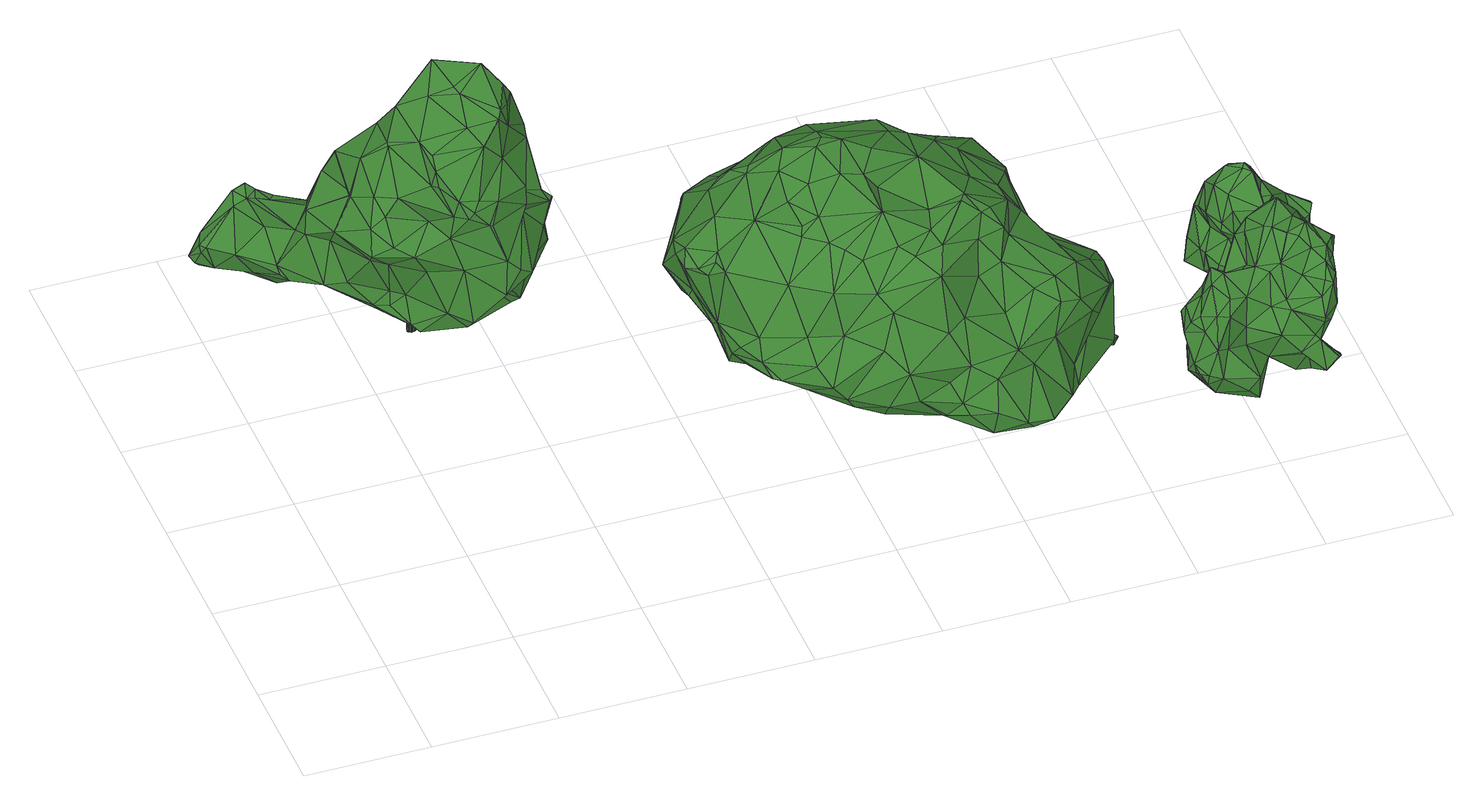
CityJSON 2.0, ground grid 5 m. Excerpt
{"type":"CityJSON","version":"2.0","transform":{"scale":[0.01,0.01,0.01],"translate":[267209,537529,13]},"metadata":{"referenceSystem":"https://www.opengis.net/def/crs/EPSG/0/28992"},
"CityObjects":{
"tree1":{"type":"SolitaryVegetationObject","attributes":{"gtid":339,"crown_width_m":8.9,"crown_median_z":18.66,"crown_r50_m":0.331,"crown_porosity":0.903,"trunk_H_m":5.05,"trunk_DBH_m":0.344,"trunk_radius_m":0.172,"trunk_base_height_m":13.61,"original_gtid":"340"},"geometry":[{"type":"Solid","lod":"3","boundaries":[[[[0,1,2]],[[3,4,5]],[[3,5,6]],[[7,8,9]],[[10,11,12]],[[13,14,15]],[[16,17,18]],[[19,17,16]],[[20,21,22]],[[23,24,25]],[[26,27,28]],[[26,28,29]],[[30,26,29]],[[31,32,33]],[[34,33,35]],[[34,31,33]],[[36,37,38]],[[39,11,10]],[[19,40,41]],[[42,43,44]],[[45,46,47]],[[12,48,49]],[[50,51,52]],[[53,54,55]],[[56,57,58]],[[59,60,61]],[[62,63,64]],[[65,17,66]],[[67,31,68]],[[69,70,71]],[[24,23,72]],[[73,22,74]],[[73,75,22]],[[76,11,77]],[[78,11,76]],[[79,48,78]],[[80,81,44]],[[82,70,69]],[[83,84,85]],[[73,74,66]],[[86,47,65]],[[87,78,88]],[[89,90,91]],[[41,92,26]],[[23,93,72]],[[94,95,96]],[[38,95,94]],[[6,97,98]],[[99,97,6]],[[100,101,102]],[[12,103,10]],[[92,40,104]],[[105,106,51]],[[52,51,106]],[[24,72,51]],[[107,108,109]],[[62,110,111]],[[112,113,114]],[[51,72,105]],[[24,50,25]],[[51,50,24]],[[101,115,116]],[[102,101,116]],[[62,71,70]],[[117,118,119]],[[9,118,117]],[[120,27,121]],[[115,106,105]],[[115,82,106]],[[82,115,70]],[[12,49,103]],[[72,93,116]],[[102,116,93]],[[64,115,101]],[[113,122,123]],[[113,123,1]],[[70,115,63]],[[106,82,52]],[[52,82,50]],[[69,50,82]],[[66,17,124]],[[125,84,83]],[[41,40,92]],[[126,78,87]],[[90,127,0]],[[111,128,71]],[[111,71,62]],[[129,130,131]],[[132,131,130]],[[133,1,123]],[[134,135,136]],[[64,110,62]],[[26,137,41]],[[138,139,33]],[[126,4,79]],[[7,9,140]],[[4,48,79]],[[44,29,141]],[[142,140,9]],[[142,9,117]],[[117,94,142]],[[143,144,145]],[[146,128,111]],[[147,34,148]],[[119,147,148]],[[117,119,148]],[[30,108,148]],[[149,93,150]],[[149,150,61]],[[76,77,127]],[[35,151,34]],[[34,30,148]],[[21,56,83]],[[96,140,142]],[[96,152,140]],[[15,14,19]],[[153,132,130]],[[154,135,155]],[[16,104,40]],[[94,96,142]],[[140,152,7]],[[95,152,96]],[[54,8,55]],[[156,68,147]],[[34,68,31]],[[99,157,67]],[[36,144,37]],[[158,37,144]],[[37,158,53]],[[37,53,95]],[[53,159,54]],[[55,8,7]],[[84,160,85]],[[55,7,152]],[[55,152,95]],[[62,70,63]],[[149,61,60]],[[43,80,44]],[[44,141,42]],[[159,161,98]],[[159,98,54]],[[112,155,113]],[[113,155,122]],[[61,162,59]],[[153,66,132]],[[1,133,163]],[[1,163,164]],[[124,14,163]],[[19,14,124]],[[1,0,113]],[[160,165,166]],[[10,125,39]],[[167,168,169]],[[64,100,110]],[[143,3,170]],[[64,63,115]],[[94,109,38]],[[111,171,172]],[[110,171,111]],[[83,173,21]],[[80,174,175]],[[120,59,42]],[[104,121,92]],[[103,49,175]],[[67,126,87]],[[57,129,122]],[[16,40,19]],[[172,171,120]],[[176,86,74]],[[112,114,127]],[[177,108,29]],[[34,147,68]],[[47,46,65]],[[120,121,172]],[[31,87,178]],[[178,87,179]],[[76,90,89]],[[61,150,180]],[[145,144,36]],[[4,126,5]],[[29,108,30]],[[66,181,65]],[[74,181,66]],[[182,87,88]],[[136,135,154]],[[136,127,183]],[[43,42,59]],[[36,109,145]],[[133,131,132]],[[123,131,133]],[[89,91,2]],[[0,2,91]],[[0,127,114]],[[85,160,166]],[[72,116,105]],[[158,170,98]],[[86,169,168]],[[184,172,185]],[[145,186,143]],[[9,187,118]],[[156,118,187]],[[67,157,126]],[[136,112,127]],[[0,114,113]],[[15,19,41]],[[90,0,91]],[[67,87,31]],[[107,117,148]],[[177,29,44]],[[103,188,189]],[[115,105,116]],[[127,90,76]],[[66,124,132]],[[167,45,168]],[[64,101,100]],[[173,190,21]],[[86,65,181]],[[75,130,129]],[[75,129,57]],[[124,163,133]],[[32,191,192]],[[164,192,191]],[[163,14,13]],[[133,132,124]],[[71,167,69]],[[128,146,167]],[[128,167,71]],[[86,176,169]],[[146,45,167]],[[76,89,78]],[[155,135,122]],[[2,164,191]],[[5,193,6]],[[32,31,178]],[[137,151,35]],[[147,119,118]],[[147,118,156]],[[160,188,165]],[[194,165,188]],[[30,151,26]],[[92,27,26]],[[30,34,151]],[[137,26,151]],[[156,97,99]],[[54,97,156]],[[121,27,92]],[[4,81,195]],[[175,195,81]],[[146,196,45]],[[73,153,130]],[[73,66,153]],[[73,130,75]],[[156,187,54]],[[8,187,9]],[[8,54,187]],[[98,97,54]],[[20,22,75]],[[83,85,190]],[[174,162,61]],[[174,61,180]],[[56,75,57]],[[20,75,56]],[[166,194,174]],[[180,166,174]],[[3,197,4]],[[165,194,166]],[[175,194,103]],[[77,11,39]],[[74,86,181]],[[89,191,32]],[[89,2,191]],[[49,195,175]],[[41,137,15]],[[13,192,163]],[[4,195,49]],[[47,86,168]],[[198,109,108]],[[198,108,177]],[[177,3,199]],[[177,44,3]],[[6,170,3]],[[55,95,53]],[[53,161,159]],[[53,158,161]],[[56,21,20]],[[100,60,110]],[[45,18,46]],[[33,139,35]],[[74,22,200]],[[95,38,37]],[[74,200,176]],[[201,134,183]],[[124,17,19]],[[58,201,56]],[[47,168,45]],[[125,83,201]],[[201,183,125]],[[83,56,201]],[[177,199,198]],[[145,198,199]],[[77,39,183]],[[183,39,125]],[[77,183,127]],[[38,109,36]],[[98,161,158]],[[6,193,157]],[[126,157,193]],[[170,6,98]],[[199,186,145]],[[143,186,3]],[[120,171,59]],[[110,59,171]],[[198,145,109]],[[148,108,107]],[[107,109,94]],[[107,94,117]],[[69,169,50]],[[69,167,169]],[[25,169,176]],[[13,139,138]],[[45,196,18]],[[196,184,18]],[[110,60,59]],[[149,60,100]],[[50,169,25]],[[111,184,146]],[[111,172,184]],[[164,2,1]],[[21,200,22]],[[189,125,10]],[[202,23,190]],[[93,23,202]],[[180,150,203]],[[43,162,80]],[[80,162,174]],[[203,150,93]],[[43,59,162]],[[141,29,28]],[[141,28,42]],[[89,182,88]],[[89,88,78]],[[120,28,27]],[[42,28,120]],[[175,81,80]],[[49,48,4]],[[174,194,175]],[[103,194,188]],[[199,3,186]],[[178,179,182]],[[89,178,182]],[[32,178,89]],[[87,182,179]],[[100,102,149]],[[122,135,57]],[[93,149,102]],[[158,144,170]],[[143,170,144]],[[15,139,13]],[[184,196,146]],[[189,84,125]],[[201,58,134]],[[136,183,134]],[[57,135,58]],[[58,135,134]],[[104,185,121]],[[15,137,139]],[[137,35,139]],[[204,81,4]],[[123,122,131]],[[129,131,122]],[[46,17,65]],[[46,18,17]],[[79,78,126]],[[78,48,11]],[[12,11,48]],[[25,21,190]],[[25,190,23]],[[83,190,173]],[[202,190,85]],[[33,192,138]],[[33,32,192]],[[164,163,192]],[[13,138,192]],[[10,103,189]],[[160,84,188]],[[189,188,84]],[[204,4,197]],[[81,204,197]],[[81,197,44]],[[44,197,3]],[[202,203,93]],[[85,203,202]],[[166,203,85]],[[166,180,203]],[[68,99,67]],[[68,156,99]],[[5,126,193]],[[6,157,99]],[[112,136,154]],[[154,155,112]],[[172,121,185]],[[16,185,104]],[[184,185,18]],[[18,185,16]],[[21,25,200]],[[25,176,200]],[[205,206,207]],[[205,207,208]],[[208,207,209]],[[208,209,210]],[[207,206,211]],[[207,211,209]],[[209,211,212]],[[209,212,210]],[[211,206,213]],[[211,213,212]],[[212,213,214]],[[212,214,210]],[[213,206,215]],[[213,215,214]],[[214,215,216]],[[214,216,210]],[[215,206,217]],[[215,217,216]],[[216,217,218]],[[216,218,210]],[[217,206,219]],[[217,219,218]],[[218,219,220]],[[218,220,210]],[[219,206,221]],[[219,221,220]],[[220,221,222]],[[220,222,210]],[[221,206,223]],[[221,223,222]],[[222,223,224]],[[222,224,210]],[[223,206,225]],[[223,225,224]],[[224,225,226]],[[224,226,210]],[[225,206,227]],[[225,227,226]],[[226,227,228]],[[226,228,210]],[[227,206,229]],[[227,229,228]],[[228,229,230]],[[228,230,210]],[[229,206,231]],[[229,231,230]],[[230,231,232]],[[230,232,210]],[[231,206,233]],[[231,233,232]],[[232,233,234]],[[232,234,210]],[[233,206,235]],[[233,235,234]],[[234,235,236]],[[234,236,210]],[[235,206,237]],[[235,237,236]],[[236,237,238]],[[236,238,210]],[[237,206,239]],[[237,239,238]],[[238,239,240]],[[238,240,210]],[[239,206,241]],[[239,241,240]],[[240,241,242]],[[240,242,210]],[[241,206,243]],[[241,243,242]],[[242,243,244]],[[242,244,210]],[[243,206,245]],[[243,245,244]],[[244,245,246]],[[244,246,210]],[[245,206,247]],[[245,247,246]],[[246,247,248]],[[246,248,210]],[[247,206,249]],[[247,249,248]],[[248,249,250]],[[248,250,210]],[[249,206,251]],[[249,251,250]],[[250,251,252]],[[250,252,210]],[[251,206,253]],[[251,253,252]],[[252,253,254]],[[252,254,210]],[[253,206,205]],[[253,205,254]],[[254,205,208]],[[254,208,210]]]]}]},
"tree2":{"type":"SolitaryVegetationObject","attributes":{"gtid":338,"crown_width_m":14.02,"crown_median_z":19.24,"crown_r50_m":0.331,"crown_porosity":0.902,"trunk_H_m":5.84,"trunk_DBH_m":0.628,"trunk_radius_m":0.314,"trunk_base_height_m":13.4,"original_gtid":"339"},"geometry":[{"type":"Solid","lod":"3","boundaries":[[[[255,256,257]],[[258,259,260]],[[261,262,263]],[[264,265,266]],[[267,268,257]],[[267,257,256]],[[269,270,271]],[[272,273,274]],[[275,276,277]],[[278,279,280]],[[281,282,283]],[[266,273,284]],[[285,286,265]],[[265,273,266]],[[287,288,289]],[[290,291,292]],[[293,294,295]],[[296,297,298]],[[299,297,296]],[[300,291,290]],[[301,275,277]],[[302,262,303]],[[304,305,306]],[[304,306,307]],[[308,309,310]],[[310,311,308]],[[312,313,314]],[[315,316,277]],[[317,318,319]],[[271,320,321]],[[298,322,323]],[[324,325,326]],[[305,327,328]],[[303,329,302]],[[275,330,331]],[[301,330,275]],[[258,332,333]],[[334,335,336]],[[337,321,338]],[[339,340,341]],[[342,343,344]],[[303,262,261]],[[345,346,347]],[[348,346,345]],[[349,346,348]],[[350,351,352]],[[352,351,353]],[[354,352,353]],[[321,355,356]],[[312,290,313]],[[337,338,348]],[[357,358,264]],[[307,359,360]],[[307,360,361]],[[317,362,318]],[[363,318,362]],[[255,364,365]],[[366,367,368]],[[348,338,349]],[[349,338,321]],[[315,277,276]],[[341,315,276]],[[271,369,370]],[[355,271,371]],[[372,373,280]],[[374,375,376]],[[287,377,288]],[[287,293,378]],[[333,372,280]],[[333,280,326]],[[349,330,379]],[[349,331,330]],[[380,333,381]],[[357,382,358]],[[356,355,383]],[[384,385,386]],[[387,313,290]],[[337,271,321]],[[300,388,363]],[[389,390,391]],[[271,270,392]],[[257,375,374]],[[393,297,394]],[[384,368,395]],[[301,379,330]],[[325,396,258]],[[259,258,396]],[[259,396,397]],[[325,398,396]],[[277,399,301]],[[316,399,277]],[[324,326,279]],[[400,401,261]],[[374,376,402]],[[268,383,403]],[[261,401,404]],[[257,268,375]],[[279,299,324]],[[268,267,383]],[[405,314,308]],[[350,256,406]],[[352,407,408]],[[378,295,382]],[[378,382,409]],[[376,375,268]],[[283,360,359]],[[410,411,412]],[[413,414,415]],[[284,272,416]],[[334,417,415]],[[302,418,263]],[[262,302,263]],[[419,420,364]],[[421,418,422]],[[423,424,425]],[[423,412,424]],[[315,426,316]],[[427,426,315]],[[272,284,273]],[[420,428,364]],[[429,289,288]],[[271,337,269]],[[285,430,431]],[[300,290,312]],[[305,432,433]],[[352,354,434]],[[304,432,305]],[[285,435,430]],[[389,416,272]],[[391,416,389]],[[386,366,368]],[[368,384,386]],[[436,359,347]],[[285,437,286]],[[438,339,439]],[[284,343,266]],[[440,290,292]],[[441,442,345]],[[331,443,275]],[[444,445,291]],[[283,359,446]],[[447,272,274]],[[302,329,448]],[[408,407,427]],[[419,449,420]],[[450,451,446]],[[452,453,454]],[[311,405,308]],[[275,443,276]],[[347,441,345]],[[444,291,300]],[[341,455,315]],[[395,368,456]],[[450,378,451]],[[265,286,273]],[[457,316,426]],[[408,427,340]],[[458,459,460]],[[427,315,455]],[[461,462,463]],[[461,463,453]],[[347,346,379]],[[455,341,340]],[[464,465,327]],[[464,327,305]],[[268,403,376]],[[413,302,466]],[[279,326,280]],[[467,325,324]],[[314,468,312]],[[469,470,471]],[[319,472,473]],[[474,472,319]],[[468,314,405]],[[402,403,371]],[[376,403,402]],[[475,476,350]],[[455,340,427]],[[333,326,258]],[[367,354,393]],[[370,369,419]],[[442,270,269]],[[442,392,270]],[[453,263,458]],[[453,458,477]],[[348,345,337]],[[395,478,384]],[[384,478,385]],[[385,478,479]],[[269,337,345]],[[442,269,345]],[[387,290,440]],[[477,480,481]],[[401,400,463]],[[482,483,484]],[[395,483,482]],[[473,434,366]],[[462,485,486]],[[363,444,300]],[[487,293,287]],[[485,488,425]],[[421,459,418]],[[311,401,342]],[[445,444,479]],[[418,413,415]],[[265,435,285]],[[265,264,435]],[[453,477,454]],[[263,453,400]],[[412,357,410]],[[418,302,413]],[[489,482,490]],[[296,467,324]],[[334,336,417]],[[412,382,357]],[[292,414,440]],[[256,476,267]],[[491,426,427]],[[365,322,255]],[[420,449,465]],[[326,325,258]],[[381,335,492]],[[336,335,381]],[[415,489,490]],[[415,490,334]],[[415,422,418]],[[492,335,484]],[[379,430,493]],[[433,494,454]],[[495,494,433]],[[454,494,452]],[[496,322,428]],[[365,428,322]],[[461,497,488]],[[458,498,459]],[[436,347,289]],[[467,398,325]],[[447,274,437]],[[457,447,437]],[[307,361,304]],[[457,474,447]],[[272,447,389]],[[491,427,407]],[[457,426,474]],[[491,474,426]],[[371,403,355]],[[383,355,403]],[[353,351,406]],[[350,406,351]],[[433,397,464]],[[402,364,374]],[[433,464,305]],[[342,499,411]],[[477,500,480]],[[281,283,446]],[[466,440,414]],[[466,414,413]],[[328,327,501]],[[416,343,284]],[[387,309,313]],[[424,485,425]],[[486,485,424]],[[469,341,470]],[[289,502,287]],[[458,460,477]],[[311,344,405]],[[334,490,335]],[[381,333,480]],[[283,503,432]],[[433,432,503]],[[428,365,364]],[[295,378,293]],[[492,380,381]],[[448,329,404]],[[476,475,504]],[[476,504,267]],[[486,424,411]],[[486,411,499]],[[456,279,483]],[[278,483,279]],[[391,405,416]],[[409,382,423]],[[412,423,382]],[[266,343,410]],[[454,481,259]],[[442,501,392]],[[374,364,257]],[[255,257,364]],[[480,333,332]],[[318,363,388]],[[347,379,493]],[[452,281,497]],[[283,432,304]],[[363,385,444]],[[362,385,363]],[[495,433,503]],[[366,505,473]],[[368,394,456]],[[279,456,394]],[[497,506,488]],[[398,323,496]],[[386,385,362]],[[461,452,497]],[[461,453,452]],[[281,446,506]],[[314,313,309]],[[406,393,353]],[[393,406,297]],[[394,368,393]],[[475,408,438]],[[392,501,369]],[[474,507,447]],[[353,393,354]],[[367,393,368]],[[443,471,470]],[[443,470,276]],[[489,415,414]],[[293,358,294]],[[464,397,396]],[[464,396,398]],[[419,369,501]],[[410,343,342]],[[336,500,421]],[[410,357,266]],[[410,342,411]],[[488,508,425]],[[424,412,411]],[[468,388,300]],[[468,300,312]],[[264,266,357]],[[286,437,274]],[[273,286,274]],[[256,350,476]],[[386,505,366]],[[352,509,407]],[[460,459,500]],[[482,445,479]],[[468,391,388]],[[261,404,303]],[[509,474,407]],[[341,469,339]],[[356,469,471]],[[383,469,356]],[[390,388,391]],[[318,388,390]],[[267,339,469]],[[267,469,383]],[[380,372,333]],[[263,400,261]],[[417,336,422]],[[336,421,422]],[[448,404,310]],[[448,310,309]],[[485,462,461]],[[417,422,415]],[[429,377,436]],[[359,436,377]],[[461,488,485]],[[288,377,429]],[[319,318,507]],[[319,507,474]],[[260,481,480]],[[347,359,307]],[[347,307,441]],[[296,323,467]],[[298,323,296]],[[346,349,379]],[[430,379,301]],[[370,364,402]],[[442,441,328]],[[328,501,442]],[[399,430,301]],[[282,281,495]],[[381,480,500]],[[491,407,474]],[[370,402,371]],[[324,299,296]],[[385,479,444]],[[361,360,283]],[[436,289,510]],[[433,454,259]],[[433,259,397]],[[332,258,260]],[[332,260,480]],[[456,483,395]],[[308,314,309]],[[487,502,435]],[[409,423,508]],[[425,508,423]],[[276,470,341]],[[291,489,292]],[[291,445,489]],[[445,482,489]],[[310,401,311]],[[446,377,378]],[[287,378,377]],[[283,282,503]],[[450,446,378]],[[359,377,446]],[[477,460,500]],[[392,369,271]],[[398,467,323]],[[404,401,310]],[[331,511,443]],[[279,394,299]],[[344,343,405]],[[405,343,416]],[[255,512,256]],[[401,463,462]],[[495,503,282]],[[429,510,289]],[[496,323,322]],[[429,436,510]],[[299,394,297]],[[459,421,500]],[[322,298,512]],[[322,512,255]],[[336,381,500]],[[391,468,405]],[[283,304,361]],[[484,483,373]],[[285,431,437]],[[457,437,431]],[[477,481,454]],[[259,481,260]],[[311,342,344]],[[435,493,430]],[[316,431,399]],[[457,431,316]],[[399,431,430]],[[352,408,475]],[[350,352,475]],[[496,513,398]],[[435,514,487]],[[358,514,264]],[[390,507,318]],[[264,514,435]],[[293,514,358]],[[487,514,293]],[[406,256,512]],[[499,401,486]],[[462,486,401]],[[506,446,451]],[[294,358,382]],[[294,382,295]],[[349,511,331]],[[307,306,441]],[[328,441,306]],[[328,306,305]],[[309,302,448]],[[371,271,370]],[[370,419,364]],[[317,319,505]],[[473,505,319]],[[472,352,434]],[[472,434,473]],[[340,339,438]],[[340,438,408]],[[389,447,507]],[[390,389,507]],[[471,443,511]],[[321,511,349]],[[267,439,339]],[[342,401,499]],[[297,512,298]],[[297,406,512]],[[362,505,386]],[[453,463,400]],[[362,317,505]],[[458,263,498]],[[482,478,395]],[[479,478,482]],[[287,502,487]],[[418,498,263]],[[459,498,418]],[[489,414,292]],[[495,281,494]],[[452,494,281]],[[465,501,327]],[[278,373,483]],[[280,373,278]],[[440,466,387]],[[302,387,466]],[[387,302,309]],[[404,329,303]],[[484,490,482]],[[484,335,490]],[[281,506,497]],[[409,451,378]],[[508,451,409]],[[488,451,508]],[[506,451,488]],[[356,511,321]],[[471,511,356]],[[352,472,509]],[[509,472,474]],[[321,320,355]],[[271,355,320]],[[398,513,464]],[[465,464,513]],[[428,513,496]],[[465,513,420]],[[372,380,373]],[[428,420,513]],[[366,434,367]],[[354,367,434]],[[465,449,501]],[[347,502,289]],[[435,502,493]],[[493,502,347]],[[419,501,449]],[[484,373,492]],[[380,492,373]],[[267,504,439]],[[504,475,439]],[[438,439,475]],[[515,516,517]],[[515,517,518]],[[518,517,519]],[[518,519,520]],[[517,516,521]],[[517,521,519]],[[519,521,522]],[[519,522,520]],[[521,516,523]],[[521,523,522]],[[522,523,524]],[[522,524,520]],[[523,516,525]],[[523,525,524]],[[524,525,526]],[[524,526,520]],[[525,516,527]],[[525,527,526]],[[526,527,528]],[[526,528,520]],[[527,516,529]],[[527,529,528]],[[528,529,530]],[[528,530,520]],[[529,516,531]],[[529,531,530]],[[530,531,532]],[[530,532,520]],[[531,516,533]],[[531,533,532]],[[532,533,534]],[[532,534,520]],[[533,516,535]],[[533,535,534]],[[534,535,536]],[[534,536,520]],[[535,516,537]],[[535,537,536]],[[536,537,538]],[[536,538,520]],[[537,516,539]],[[537,539,538]],[[538,539,540]],[[538,540,520]],[[539,516,541]],[[539,541,540]],[[540,541,542]],[[540,542,520]],[[541,516,543]],[[541,543,542]],[[542,543,544]],[[542,544,520]],[[543,516,545]],[[543,545,544]],[[544,545,546]],[[544,546,520]],[[545,516,547]],[[545,547,546]],[[546,547,548]],[[546,548,520]],[[547,516,549]],[[547,549,548]],[[548,549,550]],[[548,550,520]],[[549,516,551]],[[549,551,550]],[[550,551,552]],[[550,552,520]],[[551,516,553]],[[551,553,552]],[[552,553,554]],[[552,554,520]],[[553,516,555]],[[553,555,554]],[[554,555,556]],[[554,556,520]],[[555,516,557]],[[555,557,556]],[[556,557,558]],[[556,558,520]],[[557,516,559]],[[557,559,558]],[[558,559,560]],[[558,560,520]],[[559,516,561]],[[559,561,560]],[[560,561,562]],[[560,562,520]],[[561,516,563]],[[561,563,562]],[[562,563,564]],[[562,564,520]],[[563,516,515]],[[563,515,564]],[[564,515,518]],[[564,518,520]]]]}]},
"tree3":{"type":"SolitaryVegetationObject","attributes":{"gtid":464,"crown_width_m":7.64,"crown_median_z":17.31,"crown_r50_m":0.292,"crown_porosity":0.913,"trunk_H_m":4.28,"trunk_DBH_m":0.259,"trunk_radius_m":0.13,"trunk_base_height_m":13.03,"original_gtid":"466"},"geometry":[{"type":"Solid","lod":"3","boundaries":[[[[565,566,567]],[[568,569,570]],[[571,570,569]],[[572,573,574]],[[575,576,577]],[[578,579,580]],[[581,582,583]],[[584,569,568]],[[585,576,586]],[[587,588,589]],[[590,591,592]],[[593,591,590]],[[594,578,580]],[[595,596,584]],[[597,598,599]],[[597,599,600]],[[601,598,597]],[[602,603,604]],[[605,578,594]],[[606,607,608]],[[565,609,598]],[[610,611,612]],[[613,614,615]],[[616,617,618]],[[619,586,620]],[[572,621,599]],[[581,593,590]],[[622,623,624]],[[625,600,621]],[[626,627,628]],[[629,630,631]],[[632,633,634]],[[635,636,637]],[[600,625,597]],[[638,565,598]],[[565,639,566]],[[639,638,640]],[[641,642,591]],[[592,591,642]],[[643,644,645]],[[587,646,588]],[[566,639,647]],[[648,649,587]],[[647,650,566]],[[651,629,652]],[[653,654,655]],[[656,589,584]],[[657,658,574]],[[657,574,659]],[[607,660,608]],[[661,662,663]],[[664,665,643]],[[648,617,666]],[[617,667,666]],[[668,669,646]],[[670,671,672]],[[608,660,673]],[[622,674,623]],[[623,674,675]],[[676,677,678]],[[630,660,631]],[[679,612,680]],[[567,681,605]],[[566,681,567]],[[645,682,683]],[[684,685,661]],[[686,625,572]],[[618,570,687]],[[688,571,689]],[[577,576,585]],[[690,691,692]],[[632,693,694]],[[694,693,606]],[[695,696,697]],[[630,673,660]],[[698,699,700]],[[701,702,666]],[[699,702,701]],[[580,573,594]],[[580,659,573]],[[581,583,593]],[[703,704,705]],[[706,606,689]],[[644,643,707]],[[644,707,584]],[[625,621,572]],[[708,709,658]],[[710,603,602]],[[686,710,637]],[[711,712,686]],[[713,675,705]],[[713,705,619]],[[679,714,613]],[[664,683,631]],[[604,574,602]],[[590,715,581]],[[604,603,572]],[[686,712,601]],[[686,601,625]],[[622,624,716]],[[610,612,679]],[[687,570,571]],[[643,683,664]],[[645,683,643]],[[717,718,719]],[[720,721,722]],[[723,724,579]],[[725,682,670]],[[671,670,682]],[[726,715,590]],[[572,603,686]],[[686,603,710]],[[674,727,675]],[[728,729,601]],[[714,679,730]],[[572,574,604]],[[731,635,732]],[[733,655,654]],[[728,712,711]],[[597,625,601]],[[734,684,661]],[[611,610,735]],[[678,677,736]],[[736,737,678]],[[728,601,712]],[[634,716,632]],[[599,621,600]],[[676,678,738]],[[737,738,678]],[[686,637,636]],[[648,739,618]],[[615,740,610]],[[741,742,743]],[[703,744,745]],[[685,662,661]],[[715,746,581]],[[586,576,719]],[[610,679,615]],[[694,747,632]],[[748,655,733]],[[748,733,700]],[[599,594,573]],[[599,573,572]],[[631,749,629]],[[750,751,602]],[[728,752,729]],[[663,633,734]],[[720,722,574]],[[725,670,672]],[[632,747,651]],[[574,658,720]],[[720,753,721]],[[682,645,754]],[[686,636,711]],[[599,609,594]],[[682,754,671]],[[734,661,663]],[[755,695,756]],[[574,722,602]],[[733,654,757]],[[758,757,654]],[[759,577,697]],[[662,760,663]],[[622,761,762]],[[763,764,765]],[[633,663,634]],[[667,700,666]],[[571,688,766]],[[638,639,565]],[[602,722,750]],[[750,722,767]],[[574,573,659]],[[669,768,769]],[[587,649,646]],[[668,646,649]],[[770,615,614]],[[571,766,687]],[[566,650,681]],[[594,609,605]],[[675,735,623]],[[601,729,598]],[[714,771,699]],[[744,677,745]],[[620,719,718]],[[620,718,741]],[[758,654,653]],[[726,772,743]],[[683,773,631]],[[579,578,681]],[[585,756,695]],[[577,585,695]],[[575,641,774]],[[673,747,694]],[[673,775,747]],[[776,647,685]],[[703,745,704]],[[776,777,647]],[[746,582,581]],[[615,770,740]],[[673,694,608]],[[653,778,758]],[[717,583,741]],[[779,733,757]],[[749,780,626]],[[781,769,782]],[[622,716,761]],[[624,757,778]],[[627,626,783]],[[606,784,689]],[[721,753,785]],[[721,767,722]],[[695,697,577]],[[606,608,694]],[[786,751,635]],[[787,709,708]],[[753,709,787]],[[699,788,782]],[[758,778,757]],[[784,606,693]],[[673,630,775]],[[629,775,630]],[[672,789,769]],[[666,768,669]],[[736,677,761]],[[739,656,568]],[[698,700,614]],[[591,583,774]],[[700,733,779]],[[646,754,588]],[[628,790,787]],[[680,743,732]],[[680,732,679]],[[651,775,629]],[[755,738,737]],[[755,737,791]],[[720,658,753]],[[598,729,638]],[[651,747,775]],[[707,643,665]],[[726,742,715]],[[746,715,742]],[[711,731,728]],[[711,636,731]],[[666,649,648]],[[759,575,577]],[[612,611,713]],[[612,713,620]],[[741,743,680]],[[589,644,584]],[[632,651,763]],[[767,792,750]],[[725,683,682]],[[690,692,793]],[[717,741,718]],[[648,618,617]],[[631,773,749]],[[684,764,794]],[[734,764,684]],[[584,568,656]],[[588,645,644]],[[588,644,589]],[[647,777,650]],[[584,689,569]],[[623,757,624]],[[669,789,646]],[[769,789,669]],[[653,689,778]],[[653,688,689]],[[582,742,741]],[[761,716,634]],[[793,795,796]],[[797,796,795]],[[653,766,688]],[[653,655,766]],[[663,760,761]],[[618,766,616]],[[618,687,766]],[[616,766,655]],[[575,774,576]],[[698,714,699]],[[719,576,774]],[[736,760,737]],[[761,760,736]],[[567,609,565]],[[797,795,752]],[[729,752,795]],[[786,637,710]],[[638,729,795]],[[798,652,749]],[[626,798,749]],[[764,799,800]],[[764,800,723]],[[749,652,629]],[[598,609,599]],[[761,634,663]],[[788,699,771]],[[652,764,763]],[[652,763,651]],[[689,571,569]],[[700,699,701]],[[700,701,666]],[[801,610,740]],[[622,727,674]],[[802,803,730]],[[804,805,792]],[[786,710,751]],[[580,579,657]],[[585,586,704]],[[671,789,672]],[[623,801,779]],[[779,757,623]],[[645,588,754]],[[781,672,769]],[[664,806,665]],[[685,684,794]],[[685,794,776]],[[761,677,762]],[[685,691,662]],[[716,807,632]],[[624,807,716]],[[624,778,807]],[[784,807,778]],[[689,784,778]],[[743,772,732]],[[808,791,809]],[[619,704,586]],[[705,704,619]],[[650,777,579]],[[776,579,777]],[[776,723,579]],[[804,802,805]],[[679,802,730]],[[801,770,700]],[[740,770,801]],[[627,790,628]],[[767,788,771]],[[714,730,771]],[[721,788,767]],[[640,638,795]],[[640,795,793]],[[805,810,635]],[[792,803,804]],[[804,803,802]],[[647,639,640]],[[685,647,640]],[[636,635,731]],[[655,617,616]],[[774,641,591]],[[786,635,637]],[[781,785,672]],[[789,671,754]],[[789,754,646]],[[787,708,724]],[[725,780,683]],[[773,683,780]],[[728,731,752]],[[666,668,649]],[[656,739,589]],[[648,811,739]],[[587,739,811]],[[648,587,811]],[[589,739,587]],[[797,752,731]],[[797,731,592]],[[810,679,732]],[[731,732,772]],[[764,723,794]],[[741,680,620]],[[582,746,742]],[[579,681,650]],[[744,705,675]],[[675,727,744]],[[676,745,677]],[[657,579,708]],[[724,708,579]],[[567,605,609]],[[783,780,725]],[[680,612,620]],[[810,802,679]],[[788,781,782]],[[734,765,764]],[[726,743,742]],[[626,780,783]],[[797,642,812]],[[788,785,781]],[[721,785,788]],[[620,713,619]],[[675,713,735]],[[611,735,713]],[[584,665,595]],[[800,787,723]],[[724,723,787]],[[753,790,627]],[[708,658,657]],[[585,704,756]],[[734,633,632]],[[628,787,813]],[[628,813,626]],[[787,799,813]],[[580,657,659]],[[602,751,710]],[[762,727,622]],[[810,732,635]],[[755,756,704]],[[755,704,738]],[[808,696,695]],[[691,696,808]],[[738,704,676]],[[776,794,723]],[[595,665,806]],[[785,753,783]],[[783,753,627]],[[785,783,672]],[[725,672,783]],[[741,583,582]],[[814,815,662]],[[691,815,814]],[[691,814,662]],[[810,805,802]],[[771,730,803]],[[771,803,767]],[[774,583,719]],[[719,583,717]],[[699,782,702]],[[666,702,782]],[[751,750,816]],[[751,816,635]],[[698,614,714]],[[768,782,769]],[[719,620,586]],[[626,813,799]],[[626,799,798]],[[787,800,799]],[[773,780,749]],[[798,799,652]],[[764,652,799]],[[592,817,590]],[[632,763,765]],[[632,765,734]],[[623,735,801]],[[610,801,735]],[[700,779,801]],[[613,714,614]],[[770,614,700]],[[666,782,768]],[[793,692,640]],[[685,640,692]],[[685,692,691]],[[791,808,755]],[[695,755,808]],[[767,803,792]],[[690,812,759]],[[575,759,812]],[[575,812,641]],[[793,812,690]],[[797,812,796]],[[793,796,812]],[[693,632,818]],[[693,818,784]],[[807,818,632]],[[815,760,662]],[[791,737,760]],[[815,791,760]],[[591,593,583]],[[792,816,750]],[[792,805,816]],[[805,635,816]],[[808,809,691]],[[815,691,809]],[[815,809,791]],[[617,748,667]],[[666,669,668]],[[617,655,748]],[[667,748,700]],[[784,818,807]],[[679,613,615]],[[592,642,797]],[[787,790,753]],[[641,812,642]],[[607,596,595]],[[707,665,584]],[[706,689,596]],[[706,596,606]],[[607,606,596]],[[584,596,689]],[[590,817,726]],[[772,726,817]],[[772,817,731]],[[731,817,592]],[[753,658,709]],[[631,806,664]],[[739,568,570]],[[739,570,618]],[[607,806,660]],[[595,806,607]],[[660,806,819]],[[631,819,806]],[[631,660,819]],[[605,681,578]],[[744,727,677]],[[762,677,727]],[[744,703,705]],[[690,696,691]],[[759,696,690]],[[697,696,759]],[[704,745,676]],[[820,821,822]],[[820,822,823]],[[823,822,824]],[[823,824,825]],[[822,821,826]],[[822,826,824]],[[824,826,827]],[[824,827,825]],[[826,821,828]],[[826,828,827]],[[827,828,829]],[[827,829,825]],[[828,821,830]],[[828,830,829]],[[829,830,831]],[[829,831,825]],[[830,821,832]],[[830,832,831]],[[831,832,833]],[[831,833,825]],[[832,821,834]],[[832,834,833]],[[833,834,835]],[[833,835,825]],[[834,821,836]],[[834,836,835]],[[835,836,837]],[[835,837,825]],[[836,821,838]],[[836,838,837]],[[837,838,839]],[[837,839,825]],[[838,821,840]],[[838,840,839]],[[839,840,841]],[[839,841,825]],[[840,821,842]],[[840,842,841]],[[841,842,843]],[[841,843,825]],[[842,821,844]],[[842,844,843]],[[843,844,845]],[[843,845,825]],[[844,821,846]],[[844,846,845]],[[845,846,847]],[[845,847,825]],[[846,821,848]],[[846,848,847]],[[847,848,849]],[[847,849,825]],[[848,821,850]],[[848,850,849]],[[849,850,851]],[[849,851,825]],[[850,821,852]],[[850,852,851]],[[851,852,853]],[[851,853,825]],[[852,821,854]],[[852,854,853]],[[853,854,855]],[[853,855,825]],[[854,821,856]],[[854,856,855]],[[855,856,857]],[[855,857,825]],[[856,821,858]],[[856,858,857]],[[857,858,859]],[[857,859,825]],[[858,821,860]],[[858,860,859]],[[859,860,861]],[[859,861,825]],[[860,821,862]],[[860,862,861]],[[861,862,863]],[[861,863,825]],[[862,821,864]],[[862,864,863]],[[863,864,865]],[[863,865,825]],[[864,821,866]],[[864,866,865]],[[865,866,867]],[[865,867,825]],[[866,821,868]],[[866,868,867]],[[867,868,869]],[[867,869,825]],[[868,821,820]],[[868,820,869]],[[869,820,823]],[[869,823,825]]]]}]}
},
"vertices":[
[906,1594,299],[828,1417,295],[669,1556,274],[433,2074,504],[637,2052,540],[445,2059,393],[424,2087,382],[21,2141,265],[40,2148,245],[78,2094,262],[962,1947,467],[824,1950,411],[783,2070,504],[638,1564,389],[683,1460,564],[559,1528,582],[709,1512,758],[761,1423,732],[773,1410,839],[626,1433,668],[1203,1541,717],[1170,1570,737],[1184,1516,722],[1127,1680,988],[1125,1634,1014],[1127,1610,968],[404,1691,655],[476,1710,787],[476,1727,780],[361,1877,627],[338,1824,558],[494,1772,261],[566,1659,266],[533,1625,323],[386,1758,355],[453,1686,403],[219,2151,585],[218,2186,429],[169,2152,562],[964,1924,452],[559,1475,701],[486,1508,652],[480,1896,860],[502,1919,849],[455,1968,720],[786,1394,919],[817,1371,847],[836,1365,873],[714,2049,462],[736,2073,526],[1023,1516,1126],[1064,1610,1200],[1030,1550,1198],[196,2204,354],[212,2134,288],[28,2180,257],[1186,1621,621],[1205,1596,471],[1211,1651,481],[620,1831,1006],[787,1756,1106],[743,1887,1012],[750,1632,1252],[841,1607,1289],[805,1748,1320],[894,1358,805],[956,1337,635],[413,1905,342],[364,1867,311],[968,1470,1204],[855,1576,1275],[857,1501,1170],[984,1713,1152],[1057,1461,754],[1062,1428,805],[1154,1499,626],[879,1860,419],[902,1871,420],[743,1911,294],[704,2033,464],[625,2014,758],[625,2017,715],[985,1496,1227],[1072,1686,705],[1021,1889,671],[1020,1736,818],[933,1377,895],[621,1923,314],[729,1904,294],[717,1752,300],[864,1730,405],[792,1691,370],[497,1554,746],[938,1802,1042],[155,2101,528],[53,2174,377],[27,2113,370],[306,2038,279],[359,2146,389],[332,2011,301],[779,1761,1222],[852,1755,1293],[920,1727,1195],[852,2049,638],[553,1548,793],[1007,1625,1281],[1027,1591,1263],[257,2047,446],[338,1935,494],[204,2090,561],[649,1703,1178],[694,1571,1095],[1035,1583,299],[1034,1516,282],[985,1607,301],[962,1645,1338],[941,1725,1192],[127,2002,381],[200,2009,272],[259,1877,347],[522,1738,935],[532,1615,845],[1061,1491,313],[935,1482,404],[808,1398,584],[1057,1869,557],[594,1987,341],[985,1706,352],[722,1510,1070],[1066,1416,536],[1052,1338,557],[989,1417,443],[951,1334,479],[835,1377,345],[1208,1651,479],[1202,1599,469],[1071,1643,467],[500,1563,590],[584,1585,337],[585,1592,400],[32,2105,339],[502,1752,759],[44,2086,373],[318,2122,520],[239,2189,428],[252,2127,566],[723,1474,1020],[289,1857,324],[250,1888,385],[845,1809,1061],[888,1808,1006],[419,1777,543],[7,2174,277],[1006,1328,587],[1105,1586,469],[1054,1555,297],[291,1998,207],[422,2031,378],[253,2272,362],[226,2223,352],[984,1886,702],[251,2271,359],[633,1877,867],[753,1426,373],[671,1494,255],[839,1945,675],[941,1844,791],[904,1448,1111],[860,1379,915],[979,1460,1025],[360,2149,406],[605,1676,1036],[606,1664,1029],[1069,1576,782],[763,1992,843],[750,2042,706],[1060,1431,890],[372,1907,622],[532,1761,265],[601,1863,336],[812,1841,873],[905,1359,800],[684,1821,314],[1063,1742,509],[712,1492,941],[606,1554,863],[319,2120,524],[162,2066,254],[909,1975,633],[910,1973,629],[1091,1687,934],[666,1555,272],[646,1524,274],[444,2058,390],[791,2003,726],[656,2018,688],[731,1458,953],[547,1964,577],[239,2093,551],[296,2096,527],[1086,1545,779],[1129,1711,537],[1065,1706,941],[931,1784,922],[622,1999,587],[742,1745,61],[725,1745,61],[742,1750,61],[731,1739,566],[730,1743,566],[714,1738,566],[740,1754,61],[728,1747,566],[737,1757,61],[726,1751,566],[733,1760,61],[722,1753,566],[729,1762,61],[718,1755,566],[725,1762,61],[713,1755,566],[720,1762,61],[709,1755,566],[716,1760,61],[705,1753,566],[713,1757,61],[701,1750,566],[710,1753,61],[699,1747,566],[708,1749,61],[697,1742,566],[708,1745,61],[696,1738,566],[708,1740,60],[697,1734,566],[710,1736,60],[699,1729,566],[713,1733,60],[702,1726,566],[717,1730,61],[705,1723,566],[721,1728,61],[709,1722,566],[725,1728,61],[714,1721,566],[730,1728,61],[718,1722,566],[734,1730,61],[722,1723,566],[737,1733,61],[726,1726,566],[740,1737,61],[729,1730,566],[742,1741,61],[730,1734,566],
[1656,546,688],[1774,558,893],[1579,701,901],[2068,318,385],[2145,477,442],[2340,325,387],[3011,562,331],[3015,465,339],[2901,518,313],[2443,1219,630],[2535,1231,826],[2659,1091,746],[1717,766,1059],[1563,735,974],[1549,1120,623],[1512,1060,627],[1462,1059,694],[2666,1041,977],[2593,1207,842],[2566,1116,957],[2017,1190,1062],[1924,1120,1123],[2061,1158,1119],[2285,214,557],[2125,205,643],[2155,180,527],[2421,881,429],[2186,897,518],[2189,1016,418],[2685,1069,835],[2420,1205,919],[2504,1211,889],[2241,1295,417],[2193,1318,392],[2127,1340,434],[2980,408,681],[2821,286,750],[2875,301,668],[2525,1374,402],[2564,1372,404],[2563,1371,399],[1864,318,564],[1932,386,742],[1822,373,635],[2055,289,710],[2837,378,852],[2098,1250,981],[3010,447,376],[3040,487,353],[2085,878,551],[1915,853,483],[1907,940,623],[1985,1133,550],[2971,673,625],[2965,551,577],[2944,572,412],[2875,670,583],[2922,466,773],[3001,536,690],[3001,622,669],[2044,1005,1208],[2306,1078,1137],[2546,503,1096],[2639,572,1053],[2465,561,1138],[1608,1002,770],[1604,1227,863],[1654,506,601],[1710,446,544],[1919,312,498],[1954,333,439],[2059,251,470],[1775,768,525],[1706,973,563],[3039,488,358],[1982,1231,941],[1867,1198,995],[2263,239,416],[2256,206,412],[2645,79,386],[2542,76,398],[2571,92,361],[1592,1260,719],[1618,1289,792],[1854,882,1166],[2007,903,1226],[1896,957,1207],[2885,861,505],[2734,903,692],[2721,814,665],[1682,1292,645],[1846,1323,641],[1894,1278,550],[1695,1348,725],[1743,1338,824],[1937,561,1049],[1983,515,1038],[2148,573,1132],[2032,463,1014],[2163,443,1061],[1468,966,880],[1638,1050,1006],[2633,1175,534],[2564,1276,506],[2108,1176,393],[2092,1124,429],[2080,1107,456],[2580,449,1032],[2605,467,980],[1561,739,638],[1599,589,623],[2319,389,1066],[2210,383,1046],[2277,284,1008],[1518,929,631],[1522,902,679],[1453,887,878],[2261,177,437],[2317,162,486],[1521,726,881],[1550,723,939],[1493,750,901],[2240,1283,377],[2432,1216,377],[1976,1241,758],[2339,143,438],[2426,125,345],[2627,1168,450],[1595,866,1035],[2450,367,898],[2543,378,935],[2469,422,1027],[3011,458,652],[2706,612,955],[2555,891,1074],[2632,664,1054],[2711,800,989],[1512,986,616],[2055,369,918],[2101,317,858],[2359,264,807],[1928,546,412],[2048,648,312],[1810,502,453],[2253,1106,987],[2896,582,317],[2869,694,350],[1453,790,887],[1473,840,938],[3012,563,336],[2755,732,787],[1906,430,917],[2132,739,1184],[2051,762,1194],[2638,1091,395],[2838,1052,531],[2895,916,478],[2845,1142,381],[2805,259,363],[2803,302,430],[2757,191,381],[2734,862,957],[2645,81,382],[2801,264,352],[1567,810,577],[1587,678,494],[2725,272,400],[2754,193,377],[2814,1164,343],[2853,1136,353],[2810,1118,269],[2316,980,1158],[2105,903,1233],[1582,633,566],[2154,1306,374],[2225,1301,772],[2363,1160,981],[2094,840,514],[2129,693,366],[2302,472,1079],[2321,1271,698],[2120,1259,386],[2552,1117,959],[1939,796,1147],[1858,797,1084],[2916,346,610],[1804,1184,543],[1667,1125,543],[1894,1141,1086],[2735,322,855],[2740,273,769],[2276,1123,377],[2477,926,1106],[2984,514,397],[1605,713,496],[2356,1176,413],[2483,1104,422],[2538,737,398],[2644,594,307],[2351,627,343],[2045,950,1223],[2290,240,768],[2390,968,1133],[2615,512,313],[2612,429,348],[2585,452,318],[2663,847,359],[2793,803,347],[2783,723,359],[1913,648,417],[1643,701,473],[2883,378,488],[1802,418,496],[2767,616,822],[1761,981,1104],[1780,1012,1113],[1729,1063,1068],[2330,572,1090],[2442,530,1135],[2364,784,1170],[1932,665,1094],[1858,644,1036],[2532,466,296],[2530,298,754],[2649,314,826],[2376,313,352],[2371,540,400],[2550,203,645],[2360,192,631],[2452,156,572],[2860,915,310],[2920,887,327],[2264,1258,460],[2644,1026,337],[2705,236,642],[2611,206,562],[2201,842,1212],[2435,102,452],[2135,1268,667],[2387,703,406],[2373,776,491],[1682,462,549],[2537,907,348],[2831,449,416],[2948,864,354],[2463,200,367],[1627,893,552],[2165,1288,529],[2143,868,510],[1871,676,1056],[2504,488,1097],[2498,963,345],[2536,700,1092],[2658,1055,339],[2181,720,1125],[2132,1302,395],[1714,1141,981],[1809,448,722],[1645,651,485],[2478,1257,522],[2306,744,40],[2275,745,40],[2306,752,40],[2297,763,625],[2296,771,625],[2265,764,624],[2303,760,40],[2293,779,624],[2298,766,40],[2288,785,624],[2292,772,39],[2282,791,624],[2284,775,39],[2274,794,623],[2276,776,39],[2266,795,623],[2268,776,39],[2258,794,623],[2260,773,39],[2250,792,623],[2254,768,39],[2244,787,623],[2248,762,39],[2238,780,623],[2245,754,39],[2235,773,623],[2244,746,39],[2234,765,624],[2244,738,40],[2235,757,624],[2247,730,40],[2237,749,624],[2252,724,40],[2242,742,625],[2258,718,40],[2249,737,625],[2266,715,41],[2256,734,625],[2274,714,41],[2264,732,625],[2282,714,41],[2272,733,625],[2290,717,41],[2280,736,625],[2297,722,41],[2287,741,625],[2302,728,41],[2292,747,625],[2305,736,41],[2295,755,625],
[3341,244,555],[3353,339,630],[3297,303,521],[3779,962,426],[3835,900,496],[3820,902,399],[3933,888,446],[3262,340,248],[3273,354,329],[3301,464,259],[3722,124,536],[3786,174,551],[3769,165,659],[3279,408,499],[3363,466,528],[3270,440,451],[3785,130,334],[3776,178,328],[3721,172,400],[3744,992,507],[3798,224,655],[3772,289,548],[3725,1002,211],[3623,1036,292],[3754,1040,358],[3727,126,283],[3720,169,400],[3642,160,365],[3777,127,336],[3251,352,421],[3705,966,602],[3732,938,585],[3297,211,311],[3329,199,430],[3262,277,328],[3274,242,302],[3342,177,309],[3368,478,207],[3318,366,211],[3303,398,230],[3268,323,486],[3733,862,624],[3712,942,626],[3705,903,663],[3303,267,475],[3808,508,274],[3811,482,385],[3750,428,316],[3740,547,253],[3746,596,270],[3781,536,257],[3896,856,317],[3816,836,305],[3882,892,312],[3759,351,543],[3746,350,430],[3267,262,293],[3830,548,589],[3832,569,423],[3815,642,497],[3298,230,254],[3569,755,471],[3523,729,376],[3592,688,360],[3534,823,683],[3597,872,720],[3539,935,611],[3686,675,636],[3661,596,742],[3734,627,696],[3518,347,288],[3473,245,199],[3457,276,207],[3388,235,545],[3405,282,589],[3472,289,578],[3724,133,508],[3703,181,417],[3580,967,496],[3635,976,385],[3567,1031,345],[3655,996,190],[3408,365,649],[3781,906,257],[3753,900,244],[3368,388,670],[3570,762,673],[3536,741,562],[3911,824,437],[3884,782,331],[3903,796,312],[3769,1031,359],[3333,462,394],[3388,539,338],[3326,391,350],[3620,898,702],[3601,463,746],[3624,438,754],[3687,559,783],[3575,965,511],[3693,939,511],[3719,827,222],[3795,831,307],[3690,915,266],[3620,868,223],[3449,905,282],[3472,916,271],[3508,851,258],[3656,826,753],[3841,518,580],[3851,486,552],[3845,375,701],[3800,429,680],[3811,388,721],[3719,437,178],[3705,324,298],[3327,377,557],[3478,957,348],[3506,960,489],[3554,538,675],[3536,375,639],[3336,248,191],[3933,900,377],[3929,854,464],[3837,893,510],[3617,257,551],[3610,301,693],[3575,320,643],[3709,808,588],[3676,785,737],[3769,252,695],[3683,272,636],[3746,193,656],[3745,597,272],[3658,673,290],[3774,683,294],[3731,710,333],[3625,797,317],[3824,387,689],[3816,309,670],[3783,428,557],[3732,936,583],[3651,941,454],[3457,505,442],[3514,578,339],[3355,333,192],[3481,170,188],[3435,157,241],[3764,433,439],[3668,550,238],[3755,154,301],[3762,610,604],[3705,184,417],[3674,269,447],[3746,189,483],[3388,550,311],[3470,619,301],[3373,516,248],[3461,514,519],[3450,523,491],[3488,848,373],[3702,227,223],[3831,508,607],[3475,141,305],[3374,217,413],[3666,548,238],[3547,257,299],[3664,356,305],[3870,775,328],[3574,578,706],[3829,524,420],[3768,441,705],[3759,392,769],[3831,358,720],[3790,965,306],[3780,526,285],[3718,280,343],[3776,178,325],[3710,283,246],[3800,428,677],[3844,376,695],[3793,160,321],[3673,784,738],[3836,778,323],[3503,824,556],[3456,455,238],[3442,420,231],[3460,259,375],[3470,660,369],[3581,989,271],[3794,314,717],[3786,258,689],[3811,706,413],[3831,773,437],[3728,180,593],[3712,463,765],[3768,575,690],[3822,518,619],[3574,723,622],[3532,591,625],[3581,612,614],[3935,897,377],[3502,593,307],[3625,811,171],[3588,832,199],[3748,596,272],[3569,602,320],[3652,248,214],[3508,919,515],[3752,147,505],[3642,808,744],[3474,416,579],[3371,388,669],[3832,774,440],[3805,705,402],[3536,864,452],[3553,773,283],[3593,770,275],[3495,804,383],[3761,815,579],[3516,754,342],[3435,389,250],[3561,575,446],[3561,675,288],[3560,934,275],[3488,668,376],[3729,367,804],[3530,541,324],[3560,267,524],[3533,459,583],[3461,261,460],[3575,194,442],[3575,191,441],[3530,736,531],[3585,653,541],[3589,574,500],[3782,574,391],[3657,501,276],[3550,570,319],[3555,536,336],[3597,458,352],[3659,947,606],[3728,740,521],[3735,319,715],[3701,351,758],[3659,423,328],[3780,907,260],[3628,233,516],[3629,677,502],[3663,381,758],[3663,381,760],[3501,380,302],[3678,186,330],[3721,775,563],[3643,928,614],[3638,545,3],[3625,545,3],[3638,548,3],[3623,553,431],[3623,556,431],[3610,553,430],[3636,551,3],[3621,559,431],[3634,554,3],[3619,562,431],[3632,556,3],[3617,564,430],[3629,557,3],[3614,565,430],[3625,558,3],[3610,566,430],[3622,558,3],[3607,565,430],[3619,556,2],[3604,564,430],[3616,554,2],[3601,562,430],[3614,552,2],[3599,559,430],[3612,549,2],[3598,556,430],[3612,545,2],[3597,553,430],[3612,542,3],[3597,550,430],[3614,539,3],[3599,546,430],[3616,536,3],[3601,544,430],[3618,534,3],[3603,542,430],[3621,533,3],[3606,540,431],[3625,532,3],[3610,540,431],[3628,532,3],[3613,540,431],[3631,534,3],[3616,541,431],[3634,536,3],[3619,543,431],[3636,538,4],[3621,546,431],[3637,541,4],[3622,549,431]
]}
